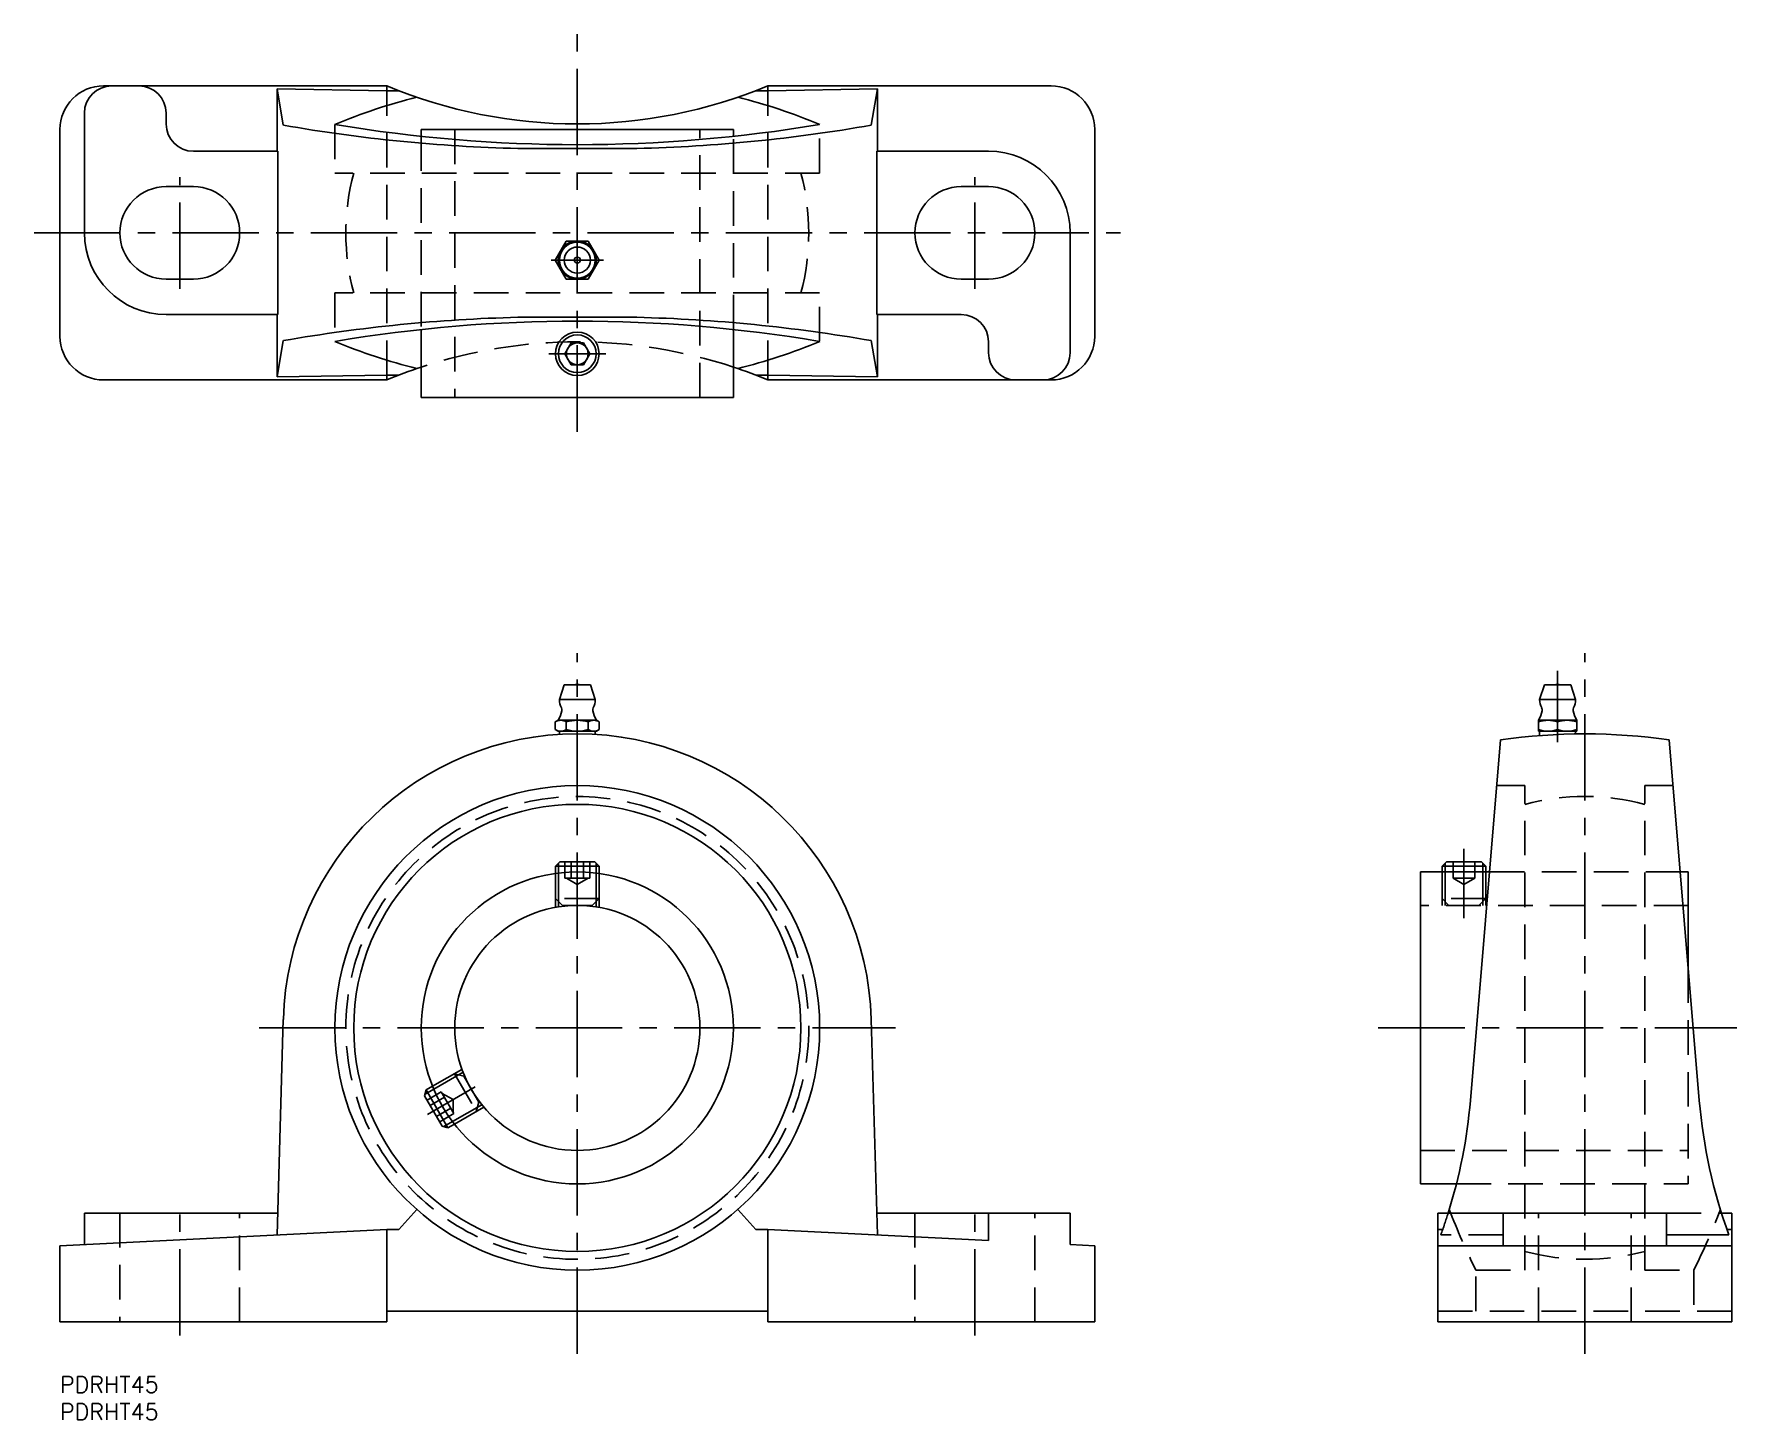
# Model space of a CAD drawing. Extents: x -5 to 308, y -8 to 247.
import ezdxf

# ---------------------------------------------------------------- set-up
doc = ezdxf.new("R2010")
doc.units = 0
doc.header["$LTSCALE"] = 0.5
doc.linetypes.add('CENTER', pattern=[50.8, 31.75, -6.35, 6.35, -6.35])
doc.linetypes.add('DASHED', pattern=[19.05, 12.7, -6.35])
for name, color, linetype in [('MSM_CENTER', 1, 'CENTER'), ('MSM_CONTINUOUS', 7, 'CONTINUOUS'), ('MSM_DASHED', 4, 'DASHED'), ('MSM_NARROW', 5, 'CONTINUOUS'), ('MSM_PART_NUMBER', 7, 'CONTINUOUS')]:
    doc.layers.add(name, color=color, linetype=linetype)
doc.styles.get("Standard").update_dxf_attribs({"font": 'txt.shx', "height": 3, "bigfont": 'bigfont.shx'})

msp = doc.modelspace()

# ---------------------------------------------------------------- linework, layer by layer
at = {"layer": 'MSM_CENTER'}
for p, q in [((95, 173.48), (95, 246.52)), ((22, 199.74), (22, 220.26)), ((168, 199.74), (168, 220.26)), ((-4.75, 210), (194.75, 210)), ((90.18, 205), (99.82, 205)), ((89.75, 187.8), (100.25, 187.8)), ((95, 4.15), (95, 132.85)), ((280, 4.15), (280, 132.85)), ((275, 129.6), (275, 116.5)), ((257.8, 96.9), (257.8, 84.14)), ((36.59, 64), (153.41, 64)), ((242.07, 64), (307.93, 64)), ((67.49, 48.11), (76.27, 53.19)), ((22, 7.5), (22, 32.5)), ((168, 7.5), (168, 32.5))]:
    msp.add_line(p, q, dxfattribs=at)
at = {"layer": 'MSM_CONTINUOUS'}
for p, q in [((60, 237), (8, 237)), ((60, 236.1), (39.88, 236.46)), ((39.88, 225), (39.88, 236.46)), ((39.88, 236.46), (41.02, 229.78)), ((60, 236.1), (60, 237)), ((62.25, 236.1), (60, 236.1)), ((130, 236.1), (127.75, 236.1)), ((182, 237), (130, 237)), ((130, 236.1), (130, 237)), ((150.12, 236.46), (130, 236.1)), ((150.12, 236.46), (148.98, 229.78)), ((150.12, 236.46), (150.12, 225)), ((4.5, 232), (4.5, 210)), ((19.5, 230), (19.5, 232)), ((0, 191), (0, 229)), ((66.35, 229), (123.65, 229)), ((66.35, 229), (66.35, 227.73)), ((123.65, 227.73), (123.65, 229)), ((190, 191), (190, 229)), ((105.93, 225.5), (84.07, 225.5)), ((40, 225), (24.5, 225)), ((40, 225), (40, 195)), ((170.5, 225), (150, 225)), ((150, 195), (150, 225)), ((24.5, 218.5), (19.5, 218.5)), ((170.5, 218.5), (165.5, 218.5)), ((185.5, 188), (185.5, 210)), ((92.98, 208.5), (90.96, 205)), ((97.02, 208.5), (92.98, 208.5)), ((99.04, 205), (97.02, 208.5)), ((90.96, 205), (92.98, 201.5)), ((97.02, 201.5), (99.04, 205)), ((19.5, 201.5), (24.5, 201.5)), ((92.98, 201.5), (97.02, 201.5)), ((165.5, 201.5), (170.5, 201.5)), ((19.5, 195), (40, 195)), ((39.88, 183.54), (39.88, 195)), ((105.93, 194.5), (84.07, 194.5)), ((150, 195), (165.5, 195)), ((150.12, 195), (150.12, 183.54)), ((66.35, 192.27), (66.35, 179.8)), ((123.65, 179.8), (123.65, 192.27)), ((39.88, 183.54), (41.02, 190.22)), ((93.85, 189.8), (92.69, 187.8)), ((92.69, 187.8), (93.85, 185.8)), ((96.15, 189.8), (93.85, 189.8)), ((97.31, 187.8), (96.15, 189.8)), ((96.15, 185.8), (97.31, 187.8)), ((150.12, 183.54), (148.98, 190.22)), ((170.5, 190), (170.5, 188)), ((96.15, 185.8), (93.85, 185.8)), ((8, 183), (60, 183)), ((39.88, 183.54), (60, 183.9)), ((60, 183), (60, 183.9)), ((60, 183.9), (62.25, 183.9)), ((127.75, 183.9), (130, 183.9)), ((130, 183), (130, 183.9)), ((130, 183.9), (150.12, 183.54)), ((130, 183), (182, 183)), ((66.35, 179.8), (123.65, 179.8)), ((92.6, 127), (91.7, 124.3)), ((92.6, 127), (97.4, 127)), ((98.3, 124.3), (97.4, 127)), ((272.6, 127), (271.7, 124.3)), ((272.6, 127), (277.4, 127)), ((278.3, 124.3), (277.4, 127)), ((91.7, 124.3), (98.3, 124.3)), ((271.7, 124.3), (278.3, 124.3)), ((90.96, 120.19), (90.96, 118.81)), ((91.5, 120.5), (91.2, 120.32)), ((91.5, 120.5), (98.5, 120.5)), ((92.98, 120.19), (92.98, 118.81)), ((97.02, 120.19), (97.02, 118.81)), ((98.8, 120.32), (98.5, 120.5)), ((99.04, 120.19), (99.04, 118.81)), ((271.5, 120.5), (271.5, 118.5)), ((271.5, 120.5), (278.5, 120.5)), ((278.5, 118.5), (278.5, 120.5)), ((90.96, 118.81), (91.5, 118.5)), ((91.5, 118.5), (98.5, 118.5)), ((91.7, 118.5), (91.7, 117.88)), ((98.3, 117.88), (98.3, 118.5)), ((98.5, 118.5), (99.04, 118.81)), ((258.98, 50.69), (264.5, 116.88)), ((271.5, 118.5), (278.5, 118.5)), ((271.7, 118.5), (271.7, 117.68)), ((278.3, 117.99), (278.3, 118.5)), ((295.5, 116.88), (301.02, 50.69)), ((91.77, 94.5), (91, 93.73)), ((98.23, 94.5), (91.77, 94.5)), ((99, 93.73), (98.23, 94.5)), ((254.57, 94.5), (253.8, 93.73)), ((261.03, 94.5), (254.57, 94.5)), ((261.8, 93.73), (261.03, 94.5)), ((91, 93.73), (91, 92.37)), ((99, 93.73), (91, 93.73)), ((99, 92.37), (99, 93.73)), ((262.48, 92.65), (249.8, 92.65)), ((249.8, 92.65), (249.8, 35.35)), ((261.8, 93.73), (253.8, 93.73)), ((253.8, 93.73), (253.8, 92.65)), ((261.8, 92.65), (261.8, 93.73)), ((299, 92.65), (297.52, 92.65)), ((299, 92.65), (299, 74.94)), ((41.02, 65.55), (39.88, 25.99)), ((150.12, 25.99), (148.98, 65.55)), ((68.43, 53.28), (67.25, 52.6)), ((67.25, 52.6), (66.97, 51.55)), ((66.97, 51.55), (70.2, 45.95)), ((67.25, 52.6), (71.25, 45.67)), ((70.2, 45.95), (71.25, 45.67)), ((71.25, 45.67), (72.43, 46.35)), ((249.8, 35.35), (256.42, 35.35)), ((4.5, 30), (40, 30)), ((4.5, 24.23), (4.5, 30)), ((62.25, 27), (65.55, 30.64)), ((124.45, 30.64), (127.75, 27)), ((150, 30), (185.5, 30)), ((170.5, 24.98), (170.5, 30)), ((185.5, 24.23), (185.5, 30)), ((253, 30), (295, 30)), ((253, 30), (253, 10)), ((295, 24), (295, 30)), ((305.12, 30), (307, 30)), ((307, 30), (307, 10)), ((0, 24), (60, 27)), ((60, 27), (60, 10)), ((62.25, 27), (60, 27)), ((130, 27), (127.75, 27)), ((130, 27), (170.5, 24.98)), ((130, 27), (130, 10)), ((306.46, 25.99), (295, 25.99)), ((306.12, 27), (307, 27)), ((0, 24), (0, 10)), ((185.5, 24.23), (190, 24)), ((190, 24), (190, 10)), ((307, 24), (253, 24)), ((60, 10), (0, 10)), ((60, 12), (130, 12)), ((190, 10), (130, 10)), ((307, 10), (253, 10))]:
    msp.add_line(p, q, dxfattribs=at)
for centre, radius in [((95, 205), 3.5), ((95, 205), 3.3), ((95, 205), 2.4), ((95, 205), 0.555), ((95, 187.8), 4), ((95, 187.8), 3.46), ((95, 187.8), 2), ((95, 64), 44.5), ((95, 64), 41.05), ((95, 64), 28.65), ((95, 64), 22.5)]:
    msp.add_circle(centre, radius, dxfattribs=at)
for centre, radius, start, end in [((8, 229), 8, 90, 180), ((9.5, 232), 5, 90, 180), ((14.5, 232), 5, 0, 90), ((89.95, 136.03), 101.84, 103.8629, 112.7923), ((95, 321.06), 91.05, 247.3942, 292.6058), ((100.05, 136.03), 101.84, 67.2077, 76.1371), ((182, 229), 8, 0, 90), ((24.5, 230), 5, 180, 270), ((91.3, 516.61), 291.2, 260.0579, 268.5773), ((95, 494.7), 268.5, 260.46, 279.54), ((98.7, 516.61), 291.2, 271.4227, 279.9421), ((170.5, 210), 15, 0, 90), ((19.5, 210), 8.5, 90, 270), ((24.5, 210), 8.5, 270, 90), ((165.5, 210), 8.5, 90, 270), ((170.5, 210), 8.5, 270, 90), ((19.5, 210), 15, 180, 270), ((91.3, -96.61), 291.2, 91.4227, 99.9421), ((98.7, -96.61), 291.2, 80.0579, 88.5773), ((165.5, 190), 5, 0, 90), ((8, 191), 8, 180, 270), ((95, -74.7), 268.5, 80.46, 99.54), ((182, 191), 8, 270, 0), ((89.95, 283.97), 101.84, 247.2077, 256.1371), ((100.05, 283.97), 101.84, 283.8629, 292.7923), ((175.5, 188), 5, 180, 270), ((180.5, 188), 5, 270, 0), ((95, 98.94), 91.05, 108.3397, 112.6058), ((95, 98.94), 91.05, 67.3942, 71.6603), ((95, 125.51), 1.59, 69.5582, 110.4418), ((275, 125.51), 1.59, 69.5582, 110.4418), ((86.26, 123.43), 6, 330.7697, 348.6668), ((95, 124.3), 3.3, 180, 207.4808), ((91.36, 122.41), 0.8, 348.6668, 27.4808), ((98.64, 122.41), 0.8, 152.5192, 191.3332), ((103.74, 123.43), 6, 191.3332, 209.2303), ((95, 124.3), 3.3, 332.5192, 0), ((266.26, 123.43), 6, 330.7697, 348.6668), ((275, 124.3), 3.3, 180, 207.4808), ((271.36, 122.41), 0.8, 348.6668, 27.4808), ((278.64, 122.41), 0.8, 152.5192, 191.3332), ((283.74, 123.43), 6, 191.3332, 209.2303), ((275, 124.3), 3.3, 332.5192, 0), ((91.97, 118.71), 1.79, 55.6158, 124.3842), ((95, 113.81), 6.69, 72.412, 107.588), ((98.03, 118.71), 1.79, 55.6158, 124.3842), ((273.25, 115.45), 5.05, 69.7438, 110.2562), ((276.75, 115.45), 5.05, 69.7438, 110.2562), ((95, 64), 54, 1.6471, 178.3529), ((91.97, 120.29), 1.79, 235.6158, 304.3842), ((95, 125.19), 6.69, 252.412, 287.588), ((98.03, 120.29), 1.79, 235.6158, 304.3842), ((280, 10), 108, 81.7485, 98.2515), ((273.25, 123.55), 5.05, 249.7438, 290.2562), ((276.75, 123.55), 5.05, 249.7438, 290.2562), ((164.31, 58.59), 95, 342.4886, 355.23), ((395.69, 58.59), 95, 184.77, 200.0635)]:
    msp.add_arc(centre, radius, start, end, dxfattribs=at)
at = {"layer": 'MSM_DASHED'}
for p, q in [((60, 183.9), (60, 236.1)), ((130, 183.9), (130, 236.1)), ((50.5, 229.91), (50.5, 221)), ((72.5, 229), (72.5, 179.8)), ((117.5, 179.8), (117.5, 229)), ((139.5, 221), (139.5, 229.91)), ((66.35, 227.73), (66.35, 192.27)), ((123.65, 192.27), (123.65, 227.73)), ((139.5, 221), (50.5, 221)), ((139.5, 199), (50.5, 199)), ((50.5, 199), (50.5, 190.09)), ((139.5, 190.09), (139.5, 199)), ((269, 108.5), (263.8, 108.5)), ((269, 19.5), (269, 108.5)), ((291, 19.5), (291, 108.5)), ((296.2, 108.5), (291, 108.5)), ((92.69, 91.5), (92.69, 94.5)), ((93.85, 91.5), (93.85, 94.5)), ((96.15, 91.5), (96.15, 94.5)), ((97.31, 91.5), (97.31, 94.5)), ((255.8, 91.5), (255.8, 94.5)), ((259.8, 91.5), (259.8, 94.5)), ((91, 92.37), (91, 86.14)), ((91.54, 92.44), (91.54, 86.23)), ((92.69, 91.5), (97.31, 91.5)), ((93, 91.5), (95, 90.35)), ((95, 90.35), (97, 91.5)), ((98.46, 92.44), (98.46, 86.23)), ((99, 86.14), (99, 92.37)), ((253.8, 92.65), (253.8, 86.5)), ((254.34, 92.65), (254.34, 86.5)), ((255.8, 91.5), (259.8, 91.5)), ((255.8, 91.5), (257.8, 90.35)), ((257.8, 90.35), (259.8, 91.5)), ((261.26, 92.65), (261.26, 86.5)), ((261.8, 86.5), (261.8, 92.65)), ((297.52, 92.65), (262.48, 92.65)), ((99, 87.75), (91, 87.75)), ((91, 87.75), (92.25, 86.5)), ((97.75, 86.5), (99, 87.75)), ((253.8, 87.75), (255.05, 86.5)), ((261.8, 87.75), (253.8, 87.75)), ((260.55, 86.5), (261.8, 87.75)), ((97.75, 86.5), (92.25, 86.5)), ((299, 86.5), (249.8, 86.5)), ((299, 74.94), (299, 35.35)), ((73.82, 56.39), (68.43, 53.28)), ((68.64, 52.77), (74.02, 55.88)), ((72.43, 55.59), (76.43, 48.66)), ((74.14, 55.13), (72.43, 55.59)), ((74.14, 55.13), (76.89, 50.37)), ((70.03, 52.25), (67.43, 50.75)), ((70.61, 51.25), (68.01, 49.75)), ((72.34, 48.25), (70.03, 52.25)), ((72.18, 50.83), (70.18, 51.98)), ((72.18, 48.52), (72.18, 50.83)), ((76.43, 48.66), (76.89, 50.37)), ((71.76, 49.25), (69.16, 47.75)), ((72.34, 48.25), (69.74, 46.75)), ((72.1, 46.78), (77.48, 49.89)), ((72.43, 46.35), (77.82, 49.47)), ((249.8, 41.5), (299, 41.5)), ((256.42, 35.35), (299, 35.35)), ((11, 30), (11, 10)), ((33, 10), (33, 30)), ((157, 30), (157, 10)), ((179, 10), (179, 30)), ((265, 30), (265, 24)), ((271.5, 10), (271.5, 30)), ((288.5, 10), (288.5, 30)), ((295, 30), (305.12, 30)), ((253, 27), (253.9, 27)), ((265, 25.99), (253.54, 25.99)), ((260, 12), (260, 19.5)), ((260, 19.5), (269, 19.5)), ((291, 19.5), (300, 19.5)), ((300, 19.5), (300, 12)), ((253, 12), (307, 12))]:
    msp.add_line(p, q, dxfattribs=at)
msp.add_circle((95, 64), 42.5, dxfattribs=at)
for centre, radius, start, end in [((95, 210), 42.5, 164.9997, 195.0003), ((95, 210), 42.5, 344.9997, 15.0003), ((95, 98.94), 91.05, 71.6603, 108.3397), ((280, 64), 42.5, 74.9997, 105.0003), ((164.31, 58.59), 95, 339.9365, 342.4886), ((387.87, 82.36), 142.49, 201.2843, 206.1792), ((172.13, 82.36), 142.49, 333.8208, 338.7157), ((280, 64), 42.5, 254.9997, 285.0003)]:
    msp.add_arc(centre, radius, start, end, dxfattribs=at)
at = {"layer": 'MSM_NARROW'}
for p, q in [((91.54, 94.27), (91.54, 92.44)), ((98.46, 94.27), (98.46, 92.44)), ((254.34, 94.27), (254.34, 92.65)), ((261.26, 94.27), (261.26, 92.65)), ((67.05, 51.86), (68.64, 52.77)), ((70.51, 45.87), (72.1, 46.78))]:
    msp.add_line(p, q, dxfattribs=at)

# ---------------------------------------------------------------- texts
at = {"layer": 'MSM_PART_NUMBER'}
for p in [(0, -3), (0, -8)]:
    msp.add_text('PDRHT45', height=3, dxfattribs=at).set_placement(p)

doc.saveas('drawing.dxf')
